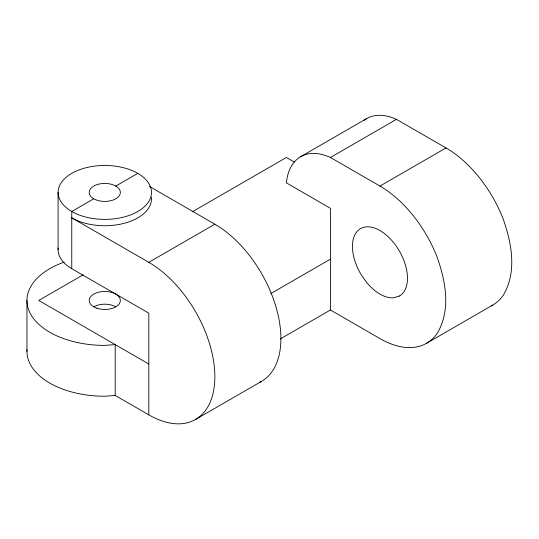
<?xml version="1.0" encoding="UTF-8"?>
<svg xmlns="http://www.w3.org/2000/svg" width="539" height="539" viewBox="0 0 539 539"><rect width="100%" height="100%" fill="white"/><g stroke="black" fill="none" stroke-linecap="round" stroke-linejoin="round"><path stroke-width="0.81" d="M93.773 198.783A15.564 8.988 0 0 1 100.753 183.745A15.564 8.988 0 0 1 119.82 194.754A15.564 8.988 0 0 1 93.773 198.783L71.761 211.49L71.761 268.685L148.811 313.172L148.811 414.848L115.198 395.444L104.782 396.239A77.832 44.939 0 0 1 26.997 349.744M115.791 186.07L137.802 173.363M83.161 274.816L38.741 300.459L148.811 364.014M192.423 211.733L286.404 157.476L294.422 162.104M300.634 156.701L366.675 118.573M151.405 197.22A46.698 26.963 0 0 1 123.896 223.382A46.698 26.963 0 0 1 71.761 217.844L148.811 262.331L214.852 224.197A93.402 53.927 60 0 1 276.433 308.456A93.402 53.927 60 0 1 259.36 382.501M280.273 338.95L330.434 309.992L330.434 208.31L286.404 182.896A70.05 40.445 60 0 1 330.434 157.476L396.475 119.341L446.009 147.942A93.402 53.927 60 0 1 503.204 219.09C511.78 243.318 517.157 272.033 503.204 295.352A93.402 53.927 60 0 1 491.258 305.876M330.434 157.476L379.961 186.07L446.009 147.942M270.827 293.566L330.434 259.151M195.509 419.477L261.556 381.349M426.666 343.215L492.707 305.087M149.438 186.427L214.852 224.197M330.434 309.992L379.961 338.593A93.402 53.927 60 0 0 437.156 333.479C451.116 310.168 445.74 281.446 437.156 257.224A93.402 53.927 60 0 0 379.961 186.07M115.198 395.444L115.198 344.603L104.782 345.398A77.832 44.939 0 0 1 29.854 312.627A77.832 44.939 0 0 1 64.215 262.109M58.084 192.423L58.084 249.618M26.95 300.459L26.95 351.3M148.811 262.331A93.402 53.927 60 0 1 214.852 376.721A93.402 53.927 60 0 1 148.811 414.848M71.761 268.685A46.698 26.963 0 0 1 58.158 248.061M93.773 306.819A15.564 8.988 0 0 1 115.791 306.819M364.135 120.271A70.05 40.445 60 0 1 396.475 119.341M399.419 296.032L393.719 297.791A38.916 22.47 60 0 1 366.203 281.904L360.503 273.563A38.916 22.47 60 0 1 360.503 228.63A38.916 22.47 60 0 1 399.419 251.093A38.916 22.47 60 0 1 399.419 296.032M97 308.247A15.564 8.988 0 0 0 120.352 300.459A15.564 8.988 0 0 0 97 292.677A15.564 8.988 0 0 0 97 308.247M71.761 211.49A46.698 26.963 0 0 0 149.889 199.403A46.698 26.963 0 0 0 92.695 166.383A46.698 26.963 0 0 0 71.761 211.49"/></g></svg>
